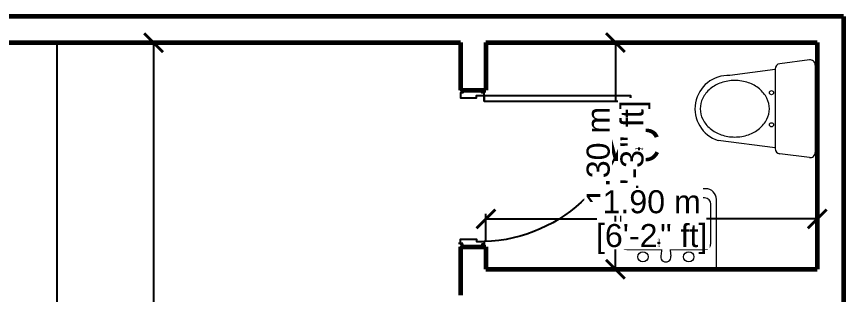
# Model space of a CAD drawing. Header units: metres. Extents: x 244.4 to 340.3, y -4.1 to 64.3.
# Drawn here: x 314.567 to 319.309, y 62.684 to 64.279 of the extents above; entities that cross this region are included whole.
import ezdxf

# ---------------------------------------------------------------- set-up
doc = ezdxf.new("R2010")
doc.units = ezdxf.units.M
doc.layers.get('Defpoints').update_dxf_attribs({"lineweight": 0})
for name, color, linetype, lineweight in [('A-WALL', 6, 'Continuous', 60), ('inne_gulv', 7, 'Continuous', 15), ('pza. sanitarias', 7, 'Continuous', 15)]:
    doc.layers.add(name, color=color, linetype=linetype, lineweight=lineweight)
doc.layers.add('Edges', color=7, linetype='Continuous')
doc.styles.get("Standard").update_dxf_attribs({"font": 'arial.ttf'})
doc.styles.add('TEXTS', font='swissl.ttf')
doc.dimstyles.new('Copy of DIMTEXT', dxfattribs={"dimscale": 0.3, "dimtxt": 0.22, "dimasz": 0.18, "dimexe": 0.05, "dimexo": 0.05, "dimgap": 0.05, "dimtad": 0, "dimzin": 1, "dimdsep": 46, "dimtxsty": 'TEXTS', "dimblk": 'ARCHTICK', "dimcen": 0.1, "dimclrd": 256, "dimclre": 6, "dimclrt": 7, "dimadec": 0, "dimazin": 0, "dimtfac": 0.15, "dimtix": 1, "dimtofl": 0, "dimtmove": 1, "dimatfit": 3, "dimldrblk": 'OPEN', "dimfxl": 0, "dimtolj": 1, "dimtzin": 0, "dimarcsym": 0})

# ---------------------------------------------------------------- blocks, each defined once
blk = doc.blocks.new('*U98')
blk.add_lwpolyline([(33.6, 1124.4, -0.396717), (966.4, 192)], format="xyb")
for points in [[(72, 192), (33.6, 192), (33.6, 1124.4), (72, 1124.4)], [(33.6, 192), (16.8, 192), (16.8, 192), (16.8, 192), (16.8, 192), (16.8, 177), (0, 177), (0, 190.9), (0, 40.9), (0, 55.9), (16.8, 55.9), (16.8, 40.9), (33.6, 40.9), (33.6, 40.9), (50, 40.9), (50, 144), (33.6, 144)], [(1000, 177), (1000, 192), (1000, 192), (1000, 40.9), (1000, 55.9), (983.2, 55.9), (983.2, 40.9), (966.4, 40.9), (966.4, 40.9), (950, 40.9), (950, 144), (966.4, 144), (966.4, 192), (983.2, 192), (983.2, 177)]]:
    blk.add_lwpolyline(points, close=True)
blk.add_lwpolyline([(33.6, 192), (72, 192)])
blk = doc.blocks.new('A$C3CB96B6D')
at = {"layer": 'pza. sanitarias'}
for p, q in [((0.0558, 0.23), (0.0984, 0.5566)), ((0.5053, 0.23), (0.4714, 0.49)), ((0, 0.0339), (0.0222, 0.2039)), ((0.5092, 0.23), (0.0519, 0.23)), ((0.5612, 0.0339), (0.539, 0.2039)), ((0.5314, 0), (0.0297, 0))]:
    blk.add_line(p, q, dxfattribs=at)
blk.add_lwpolyline([(0.2806, 0.66, 0.116506), (0.2208, 0.6459, 0.104219), (0.1664, 0.6026, 0.090534), (0.1312, 0.5399, 0.082773), (0.1182, 0.4618, 0.082773), (0.1312, 0.3836, 0.090534), (0.1664, 0.3209, 0.104219), (0.2208, 0.2777, 0.116506), (0.2806, 0.2635, 0.116506), (0.3404, 0.2777, 0.104219), (0.3948, 0.3209, 0.090534), (0.4299, 0.3836, 0.082773), (0.443, 0.4618, 0.082773), (0.4299, 0.5399, 0.090534), (0.3948, 0.6026, 0.104219), (0.3404, 0.6459, 0.116506)], format="xyb", close=True, dxfattribs=at)
for centre in [(0.1885, 0.2512), (0.3727, 0.2512)]:
    blk.add_circle(centre, 0.0119, dxfattribs=at)
for centre, radius, start, end in [((0.2806, 0.499), 0.191, 357.3127, 162.4499), ((0.0519, 0.2), 0.03, 90, 172.5686), ((0.5092, 0.2), 0.03, 7.4314, 90), ((0.0297, 0.03), 0.03, 172.5686, 270), ((0.5314, 0.03), 0.03, 270, 7.4314)]:
    blk.add_arc(centre, radius, start, end, dxfattribs=at)
blk = doc.blocks.new('isjsutas')
at = {"color": 7}
for p, q in [((35580.6963, 16336.1521), (35580.6963, 16335.7559)), ((35581.2754, 16336.1521), (35580.6963, 16336.1521)), ((35581.2754, 16335.7559), (35581.2754, 16336.1521)), ((35580.9626, 16336.0438), (35580.7642, 16336.0438)), ((35580.9732, 16335.9442), (35580.9564, 16336.0819)), ((35580.9984, 16335.9442), (35581.0152, 16336.0819)), ((35581.2093, 16336.0438), (35581.009, 16336.0438)), ((35580.7271, 16336.0067), (35580.7271, 16335.7841)), ((35581.2464, 16335.7841), (35581.2464, 16336.0067)), ((35580.7642, 16335.747), (35581.2093, 16335.747)), ((35580.7572, 16335.6949), (35581.2144, 16335.6949))]:
    blk.add_line(p, q, dxfattribs=at)
for centre in [(35580.8546, 16336.0855), (35581.117, 16336.0855)]:
    blk.add_circle(centre, 0.0296, dxfattribs=at)
for centre, radius, start, end in [((35580.9858, 16336.0855), 0.0296, 353.0422, 186.9578), ((35580.7642, 16336.0067), 0.0371, 90, 180), ((35581.2093, 16336.0067), 0.0371, 0, 90), ((35580.9858, 16335.944), 0.0125, 179.3528, 0.6472), ((35580.7572, 16335.7559), 0.061, 180, 270), ((35580.7642, 16335.7841), 0.0371, 180, 270), ((35581.2093, 16335.7841), 0.0371, 270, 0), ((35581.2144, 16335.7559), 0.061, 270, 0)]:
    blk.add_arc(centre, radius, start, end, dxfattribs=at)
blk = doc.blocks.new('_ArchTick')
at = {"color": 0, "linetype": 'ByBlock', "const_width": 0.15}
blk.add_lwpolyline([(-0.5, -0.5), (0.5, 0.5)], dxfattribs=at)
blk = doc.blocks.new('*D139')
at = {"layer": 'Defpoints', "color": 0, "transparency": 16777216}
for p in [(318.2086, 64.129), (318.0006, 62.829), (318.2086, 62.829)]:
    blk.add_point(p, dxfattribs=at)
at = {"layer": 'Edges', "color": 6, "lineweight": -2, "transparency": 16777216}
for p, q in [((318.1786, 64.129), (317.9706, 64.129)), ((318.1786, 62.829), (317.9706, 62.829))]:
    blk.add_line(p, q, dxfattribs=at)
at = {"layer": 'Edges', "lineweight": -2, "transparency": 16777216}
for p, q in [((318.0006, 64.129), (318.0006, 63.7932)), ((318.0006, 62.829), (318.0006, 63.1648))]:
    blk.add_line(p, q, dxfattribs=at)
at = {"layer": 'Edges', "lineweight": -2, "transparency": 16777216, "xscale": 0.108, "yscale": 0.108, "zscale": 0.108}
for p, rotation in [((318.0006, 64.129), 90), ((318.0006, 62.829), 270)]:
    blk.add_blockref('_ArchTick', p, dxfattribs=dict(at, rotation=rotation))
at = {"layer": 'Edges', "color": 7, "transparency": 16777216, "char_height": 0.132, "attachment_point": 5, "rotation": 90, "style": 'TEXTS', "bg_fill": 3, "box_fill_scale": 1.1, "bg_fill_color": 256, "bg_fill_true_color": 13158600, "bg_fill_transparency": 0}
for s, insert in [('\\A1;[4\'-3{\\H0.15x;\\S1/4;}" ft]', (318.1156, 63.479)), ('\\A1;1.30 m', (317.9028, 63.479))]:
    blk.add_mtext(s, dxfattribs=dict(at, insert=insert))
blk = doc.blocks.new('_Open')
at = {"color": 0, "linetype": 'ByBlock', "lineweight": -2}
for p, q in [((-1, 0.167), (0, 0)), ((-1, -0.167), (0, 0)), ((0, 0), (-1, 0))]:
    blk.add_line(p, q, dxfattribs=at)
blk = doc.blocks.new('*D140')
at = {"layer": 'Defpoints', "color": 0, "transparency": 16777216}
for p in [(319.1586, 63.1172), (317.2586, 62.9569), (319.1586, 62.9569)]:
    blk.add_point(p, dxfattribs=at)
at = {"layer": 'Edges', "color": 6, "lineweight": -2, "transparency": 16777216}
for p, q in [((317.2586, 62.9869), (317.2586, 63.1472)), ((319.1586, 62.9869), (319.1586, 63.1472))]:
    blk.add_line(p, q, dxfattribs=at)
at = {"layer": 'Edges', "lineweight": -2, "transparency": 16777216}
for p, q in [((317.2586, 63.1172), (317.8944, 63.1172)), ((319.1586, 63.1172), (318.5228, 63.1172))]:
    blk.add_line(p, q, dxfattribs=at)
at = {"layer": 'Edges', "lineweight": -2, "transparency": 16777216, "xscale": 0.108, "yscale": 0.108, "zscale": 0.108, "rotation": 180}
blk.add_blockref('_ArchTick', (317.2586, 63.1172), dxfattribs=at)
at = {"layer": 'Edges', "lineweight": -2, "transparency": 16777216, "xscale": 0.108, "yscale": 0.108, "zscale": 0.108}
blk.add_blockref('_ArchTick', (319.1586, 63.1172), dxfattribs=at)
at = {"layer": 'Edges', "color": 7, "transparency": 16777216, "char_height": 0.132, "attachment_point": 5, "style": 'TEXTS', "bg_fill": 3, "box_fill_scale": 1.1, "bg_fill_color": 256, "bg_fill_true_color": 13158600, "bg_fill_transparency": 0}
for s, insert in [('\\A1;1.90 m', (318.2086, 63.215)), ('\\A1;[6\'-2{\\H0.15x;\\S3/4;}" ft]', (318.2086, 63.0022))]:
    blk.add_mtext(s, dxfattribs=dict(at, insert=insert))
blk = doc.blocks.new('*D142')
at = {"layer": 'Defpoints', "color": 0, "transparency": 16777216}
for p in [(315.9553, 64.129), (315.3526, 58.2291), (315.9553, 58.2291)]:
    blk.add_point(p, dxfattribs=at)
at = {"layer": 'Edges', "color": 6, "lineweight": -2, "transparency": 16777216}
for p, q in [((315.8926, 64.129), (315.3226, 64.129)), ((315.8926, 58.2291), (315.3226, 58.2291))]:
    blk.add_line(p, q, dxfattribs=at)
at = {"layer": 'Edges', "lineweight": -2, "transparency": 16777216}
for p, q in [((315.3526, 64.129), (315.3526, 61.5421)), ((315.3526, 58.2291), (315.3526, 60.816))]:
    blk.add_line(p, q, dxfattribs=at)
at = {"layer": 'Edges', "lineweight": -2, "transparency": 16777216, "xscale": 0.108, "yscale": 0.108, "zscale": 0.108}
for p, rotation in [((315.3526, 64.129), 90), ((315.3526, 58.2291), 270)]:
    blk.add_blockref('_ArchTick', p, dxfattribs=dict(at, rotation=rotation))
at = {"layer": 'Edges', "color": 7, "transparency": 16777216, "insert": (315.2547, 61.1791), "char_height": 0.132, "attachment_point": 5, "rotation": 90, "style": 'TEXTS', "bg_fill": 3, "box_fill_scale": 1.1, "bg_fill_color": 256, "bg_fill_true_color": 13158600, "bg_fill_transparency": 0}
blk.add_mtext('\\A1;5.90 m', dxfattribs=at)
at = {"layer": 'Edges', "color": 7, "transparency": 16777216, "insert": (315.4675, 61.1791), "char_height": 0.132, "attachment_point": 5, "rotation": 90, "style": 'TEXTS', "bg_fill": 3, "box_fill_scale": 1.1, "bg_fill_color": 256, "bg_fill_true_color": 13158600, "bg_fill_transparency": 0}
blk.add_mtext('\\A1;[19\'-4{\\H0.15x;\\S1/4;}" ft]', dxfattribs=at)

msp = doc.modelspace()

# ---------------------------------------------------------------- linework, layer by layer
at = {"layer": 'A-WALL'}
for p, q in [((319.3086, 64.279), (298.4586, 64.279)), ((319.3086, 64.279), (319.3086, 31.3523)), ((313.0212, 64.129), (317.1116, 64.129)), ((314.7989, 64.129), (317.1116, 64.129)), ((317.1116, 64.129), (317.1116, 63.8569)), ((317.2586, 64.129), (317.2586, 63.8569)), ((317.2586, 64.129), (319.1586, 64.129)), ((319.1586, 64.129), (319.1586, 62.829)), ((317.1116, 63.8569), (317.2586, 63.8569)), ((317.1116, 62.9818), (317.1116, 62.972)), ((317.1116, 62.9569), (317.1116, 62.679)), ((317.1116, 62.9569), (317.2586, 62.9569)), ((317.2586, 62.9569), (317.2586, 62.829)), ((317.2586, 62.829), (319.1586, 62.829))]:
    msp.add_line(p, q, dxfattribs=at)
at = {"layer": 'Edges'}
msp.add_line((314.7989, 58.2291), (314.7989, 64.129), dxfattribs=at)

# ---------------------------------------------------------------- block references
at = {"xscale": 0.0009000000000045201, "yscale": 0.0009000000000045201, "zscale": 0.0009000000000045201, "rotation": 270}
msp.add_blockref('*U98', (317.0748, 63.8569), dxfattribs=at)
at = {"layer": 'inne_gulv', "linetype": 'Continuous', "rotation": 180}
msp.add_blockref('isjsutas', (35899.276, 16398.9853), dxfattribs=at)
at = {"layer": 'pza. sanitarias', "extrusion": (0, 0, -1), "xscale": -1, "zscale": -1, "rotation": 270}
msp.add_blockref('A$C3CB96B6D', (-319.1472, 63.4692), dxfattribs=at)

# ---------------------------------------------------------------- texts
at = {"layer": 'Edges', "insert": (317.8333, 63.6334), "char_height": 0.18352, "width": 1.561448, "attachment_point": 1}
msp.add_mtext('WC', dxfattribs=at)

# ---------------------------------------------------------------- next in the draw order: dimensions: what is measured, and where the dimension line sits
at = {"layer": 'Edges'}
for base, p1, p2, picture, middle in [((315.3526, 58.2291), (315.9553, 64.129), (315.9553, 58.2291), '*D142', (315.3526, 61.1791)), ((318.0006, 62.829), (318.2086, 64.129), (318.2086, 62.829), '*D139', (318.0006, 63.479))]:
    dim = msp.add_linear_dim(base=base, p1=p1, p2=p2, angle=90, dimstyle='Copy of DIMTEXT', override={"dimscale": 0.6, "dimpost": ' m\\X', "dimfxl": 0.9, "dimfxlon": 1, "dimtfill": 1}, dxfattribs=at)
    dim.commit()
    dim.dimension.update_dxf_attribs({"geometry": picture, "text_midpoint": middle})

# ---------------------------------------------------------------- next in the draw order: dimensions: what is measured, and where the dimension line sits
dim = msp.add_linear_dim(base=(319.1586, 63.1172), p1=(317.2586, 62.9569), p2=(319.1586, 62.9569), dimstyle='Copy of DIMTEXT', override={"dimscale": 0.6, "dimpost": ' m\\X', "dimfxl": 0.9, "dimfxlon": 1, "dimtfill": 1}, dxfattribs=at)
dim.commit()
dim.dimension.update_dxf_attribs({"geometry": '*D140', "text_midpoint": (318.2086, 63.1172)})

doc.saveas('drawing.dxf')
